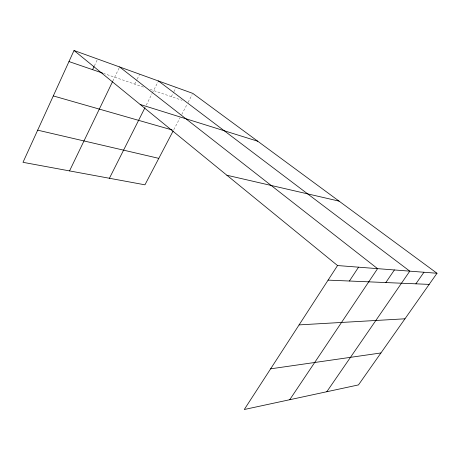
<?xml version="1.0" encoding="UTF-8"?>
<svg xmlns="http://www.w3.org/2000/svg" width="460" height="460" viewBox="0 0 460 460"><rect width="100%" height="100%" fill="white"/><g stroke="black" fill="none" stroke-linecap="round" stroke-linejoin="round"><path stroke-width="0.34" stroke-dasharray="2.3 1.72" d="M94.369 65.901L97.313 59.633M112.832 81.046L119.617 66.959M134.745 84.094L136.885 79.758M137.189 79.137L139.633 74.186M146.257 105.133L152.007 93.725M152.323 93.093L158.43 80.971M171.356 96.634L173.581 92.31M173.897 91.689L176.123 87.365M173.799 129.697L180.119 117.622M181.78 114.448L187.105 104.276M188.105 102.373L192.177 94.587M103.304 73.324L143.503 87.095M150.236 89.401L182.074 100.309"/><path stroke-width="0.69" d="M437 273.263L337.542 265.546L244.271 409.509L358.466 384.911L437 273.263L192.803 93.391L74.025 50.491L23 162.322L144.946 184.822L173.144 130.956M92.604 69.661L94.076 66.528M69.54 170.907L112.527 81.684M109.422 178.267L144.98 107.669M349.416 281.025L358.553 267.174M289.737 399.717L377.574 268.651L119.617 66.959M385.825 282.561L394.387 269.957M326.807 391.73L409.785 271.153L158.43 80.971M415.886 283.826L423.942 272.251M270.624 368.834L380.943 352.958M299.092 324.892L404.967 318.803M328.095 280.123L429.174 284.389M226.883 175.237L339.072 201.129M37.674 130.163L158.798 158.355M53.297 95.921L172.115 129.944M140.168 104.466L257.755 141.231M68.971 61.565L102.637 73.1M74.025 50.491L337.542 265.546"/></g></svg>
